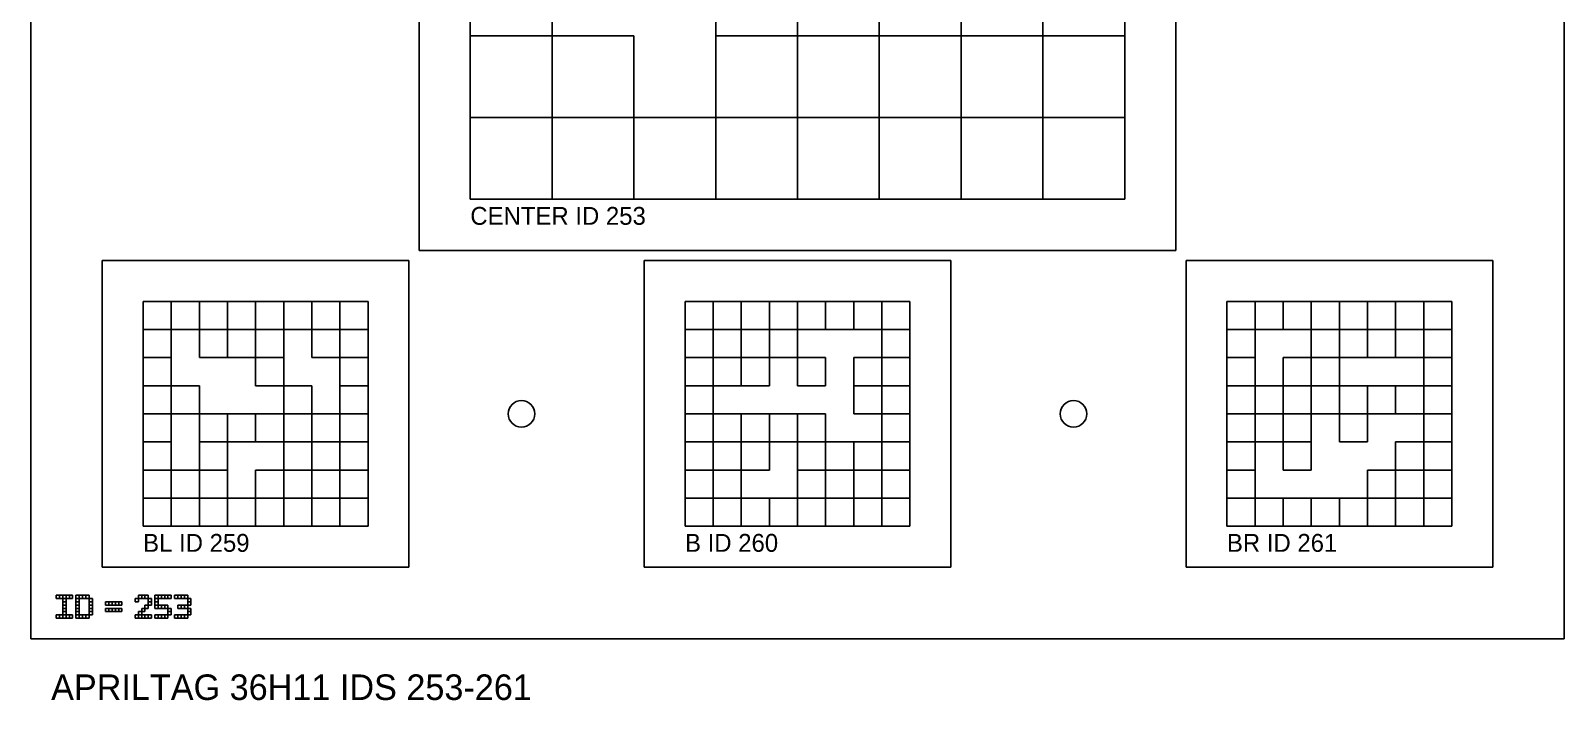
# Model space of a CAD drawing. Extents: x 0 to 1260, y -12 to 1580.
# Drawn here: x 320 to 620, y -12.1 to 119 of the extents above; entities that cross this region are included whole.
import ezdxf

# ---------------------------------------------------------------- set-up
doc = ezdxf.new("R2010")
doc.units = 0
for name, color, linetype in [('BLACK_POCKET', 7, 'CONTINUOUS'), ('BOARD_TEXT', 7, 'CONTINUOUS'), ('CUT', 7, 'CONTINUOUS'), ('LABEL', 3, 'CONTINUOUS'), ('MOUNT_HOLE', 6, 'CONTINUOUS'), ('QUIET_ZONE', 5, 'CONTINUOUS'), ('TAG_BOUNDARY', 8, 'CONTINUOUS')]:
    doc.layers.add(name, color=color, linetype=linetype)

msp = doc.modelspace()

# ---------------------------------------------------------------- linework, layer by layer
at = {"layer": 'BLACK_POCKET'}
for p, q in [((406, 134), (406, 118)), ((422, 118), (422, 134)), ((454, 134), (454, 118)), ((470, 118), (470, 134)), ((470, 134), (470, 118)), ((486, 118), (486, 134)), ((486, 134), (486, 118)), ((502, 118), (502, 134)), ((518, 134), (518, 118)), ((534, 118), (534, 134)), ((406, 118), (422, 118)), ((422, 118), (406, 118)), ((406, 118), (406, 102)), ((422, 102), (422, 118)), ((438, 118), (422, 118)), ((422, 118), (422, 102)), ((438, 102), (438, 118)), ((454, 118), (470, 118)), ((470, 118), (454, 118)), ((454, 118), (454, 102)), ((470, 118), (486, 118)), ((470, 102), (470, 118)), ((486, 118), (470, 118)), ((470, 118), (470, 102)), ((486, 118), (502, 118)), ((486, 102), (486, 118)), ((518, 118), (502, 118)), ((502, 118), (502, 102)), ((518, 118), (534, 118)), ((518, 102), (518, 118)), ((534, 118), (518, 118)), ((518, 118), (518, 102)), ((534, 102), (534, 118)), ((406, 102), (422, 102)), ((422, 102), (406, 102)), ((406, 102), (406, 86)), ((422, 102), (438, 102)), ((422, 86), (422, 102)), ((438, 102), (422, 102)), ((422, 102), (422, 86)), ((438, 86), (438, 102)), ((454, 102), (438, 102)), ((438, 102), (438, 86)), ((454, 102), (470, 102)), ((454, 86), (454, 102)), ((470, 102), (454, 102)), ((454, 102), (454, 86)), ((470, 102), (486, 102)), ((470, 86), (470, 102)), ((486, 102), (470, 102)), ((470, 102), (470, 86)), ((486, 86), (486, 102)), ((502, 102), (486, 102)), ((486, 102), (486, 86)), ((502, 102), (518, 102)), ((502, 86), (502, 102)), ((518, 102), (502, 102)), ((502, 102), (502, 86)), ((518, 102), (534, 102)), ((518, 86), (518, 102)), ((534, 102), (518, 102)), ((518, 102), (518, 86)), ((534, 86), (534, 102)), ((406, 86), (422, 86)), ((422, 86), (438, 86)), ((438, 86), (454, 86)), ((454, 86), (470, 86)), ((470, 86), (486, 86)), ((486, 86), (502, 86)), ((502, 86), (518, 86)), ((518, 86), (534, 86)), ((347.5, 66), (342, 66)), ((342, 66), (342, 60.5)), ((347.5, 60.5), (347.5, 66)), ((353, 66), (347.5, 66)), ((347.5, 66), (347.5, 60.5)), ((353, 60.5), (353, 66)), ((358.5, 66), (353, 66)), ((353, 66), (353, 60.5)), ((358.5, 60.5), (358.5, 66)), ((364, 66), (358.5, 66)), ((358.5, 66), (358.5, 60.5)), ((364, 60.5), (364, 66)), ((369.5, 66), (364, 66)), ((364, 66), (364, 60.5)), ((369.5, 60.5), (369.5, 66)), ((375, 66), (369.5, 66)), ((369.5, 66), (369.5, 60.5)), ((375, 60.5), (375, 66)), ((380.5, 66), (375, 66)), ((375, 66), (375, 60.5)), ((380.5, 60.5), (380.5, 66)), ((386, 66), (380.5, 66)), ((380.5, 66), (380.5, 60.5)), ((386, 60.5), (386, 66)), ((453.5, 66), (448, 66)), ((448, 66), (448, 60.5)), ((453.5, 60.5), (453.5, 66)), ((459, 66), (453.5, 66)), ((453.5, 66), (453.5, 60.5)), ((459, 60.5), (459, 66)), ((464.5, 66), (459, 66)), ((459, 66), (459, 60.5)), ((464.5, 60.5), (464.5, 66)), ((470, 66), (464.5, 66)), ((464.5, 66), (464.5, 60.5)), ((470, 60.5), (470, 66)), ((475.5, 66), (470, 66)), ((470, 66), (470, 60.5)), ((475.5, 60.5), (475.5, 66)), ((481, 66), (475.5, 66)), ((475.5, 66), (475.5, 60.5)), ((481, 60.5), (481, 66)), ((486.5, 66), (481, 66)), ((481, 66), (481, 60.5)), ((486.5, 60.5), (486.5, 66)), ((492, 66), (486.5, 66)), ((486.5, 66), (486.5, 60.5)), ((492, 60.5), (492, 66)), ((559.5, 66), (554, 66)), ((554, 66), (554, 60.5)), ((559.5, 60.5), (559.5, 66)), ((565, 66), (559.5, 66)), ((559.5, 66), (559.5, 60.5)), ((565, 60.5), (565, 66)), ((570.5, 66), (565, 66)), ((565, 66), (565, 60.5)), ((570.5, 60.5), (570.5, 66)), ((576, 66), (570.5, 66)), ((570.5, 66), (570.5, 60.5)), ((576, 60.5), (576, 66)), ((581.5, 66), (576, 66)), ((576, 66), (576, 60.5)), ((581.5, 60.5), (581.5, 66)), ((587, 66), (581.5, 66)), ((581.5, 66), (581.5, 60.5)), ((587, 60.5), (587, 66)), ((592.5, 66), (587, 66)), ((587, 66), (587, 60.5)), ((592.5, 60.5), (592.5, 66)), ((598, 66), (592.5, 66)), ((592.5, 66), (592.5, 60.5)), ((598, 60.5), (598, 66)), ((342, 60.5), (347.5, 60.5)), ((347.5, 60.5), (342, 60.5)), ((342, 60.5), (342, 55)), ((347.5, 60.5), (353, 60.5)), ((347.5, 55), (347.5, 60.5)), ((353, 60.5), (358.5, 60.5)), ((358.5, 60.5), (353, 60.5)), ((353, 60.5), (353, 55)), ((358.5, 60.5), (364, 60.5)), ((358.5, 55), (358.5, 60.5)), ((364, 60.5), (358.5, 60.5)), ((358.5, 60.5), (358.5, 55)), ((364, 60.5), (369.5, 60.5)), ((364, 55), (364, 60.5)), ((369.5, 60.5), (364, 60.5)), ((364, 60.5), (364, 55)), ((369.5, 60.5), (375, 60.5)), ((369.5, 55), (369.5, 60.5)), ((375, 60.5), (380.5, 60.5)), ((380.5, 60.5), (375, 60.5)), ((375, 60.5), (375, 55)), ((380.5, 60.5), (386, 60.5)), ((380.5, 55), (380.5, 60.5)), ((386, 60.5), (380.5, 60.5)), ((380.5, 60.5), (380.5, 55)), ((386, 55), (386, 60.5)), ((448, 60.5), (453.5, 60.5)), ((453.5, 60.5), (448, 60.5)), ((448, 60.5), (448, 55)), ((453.5, 60.5), (459, 60.5)), ((453.5, 55), (453.5, 60.5)), ((459, 60.5), (453.5, 60.5)), ((453.5, 60.5), (453.5, 55)), ((459, 60.5), (464.5, 60.5)), ((459, 55), (459, 60.5)), ((464.5, 60.5), (459, 60.5)), ((459, 60.5), (459, 55)), ((464.5, 60.5), (470, 60.5)), ((464.5, 55), (464.5, 60.5)), ((470, 60.5), (464.5, 60.5)), ((464.5, 60.5), (464.5, 55)), ((470, 60.5), (475.5, 60.5)), ((470, 55), (470, 60.5)), ((475.5, 60.5), (481, 60.5)), ((481, 60.5), (486.5, 60.5)), ((486.5, 60.5), (492, 60.5)), ((492, 60.5), (486.5, 60.5)), ((486.5, 60.5), (486.5, 55)), ((492, 55), (492, 60.5)), ((554, 60.5), (559.5, 60.5)), ((559.5, 60.5), (554, 60.5)), ((554, 60.5), (554, 55)), ((559.5, 60.5), (565, 60.5)), ((559.5, 55), (559.5, 60.5)), ((565, 60.5), (570.5, 60.5)), ((570.5, 60.5), (576, 60.5)), ((576, 60.5), (570.5, 60.5)), ((570.5, 60.5), (570.5, 55)), ((576, 60.5), (581.5, 60.5)), ((576, 55), (576, 60.5)), ((581.5, 60.5), (576, 60.5)), ((576, 60.5), (576, 55)), ((581.5, 60.5), (587, 60.5)), ((581.5, 55), (581.5, 60.5)), ((587, 60.5), (581.5, 60.5)), ((581.5, 60.5), (581.5, 55)), ((587, 60.5), (592.5, 60.5)), ((587, 55), (587, 60.5)), ((592.5, 60.5), (587, 60.5)), ((587, 60.5), (587, 55)), ((592.5, 60.5), (598, 60.5)), ((592.5, 55), (592.5, 60.5)), ((598, 60.5), (592.5, 60.5)), ((592.5, 60.5), (592.5, 55)), ((598, 55), (598, 60.5)), ((342, 55), (347.5, 55)), ((347.5, 55), (342, 55)), ((342, 55), (342, 49.5)), ((347.5, 49.5), (347.5, 55)), ((353, 55), (358.5, 55)), ((358.5, 55), (364, 55)), ((364, 55), (369.5, 55)), ((369.5, 55), (364, 55)), ((364, 55), (364, 49.5)), ((369.5, 49.5), (369.5, 55)), ((375, 55), (380.5, 55)), ((380.5, 55), (386, 55)), ((386, 55), (380.5, 55)), ((380.5, 55), (380.5, 49.5)), ((386, 49.5), (386, 55)), ((448, 55), (453.5, 55)), ((453.5, 55), (448, 55)), ((448, 55), (448, 49.5)), ((453.5, 55), (459, 55)), ((453.5, 49.5), (453.5, 55)), ((459, 55), (453.5, 55)), ((453.5, 55), (453.5, 49.5)), ((459, 55), (464.5, 55)), ((459, 49.5), (459, 55)), ((464.5, 55), (459, 55)), ((459, 55), (459, 49.5)), ((464.5, 55), (470, 55)), ((464.5, 49.5), (464.5, 55)), ((475.5, 55), (470, 55)), ((470, 55), (470, 49.5)), ((475.5, 49.5), (475.5, 55)), ((486.5, 55), (481, 55)), ((481, 55), (481, 49.5)), ((486.5, 55), (492, 55)), ((486.5, 49.5), (486.5, 55)), ((492, 55), (486.5, 55)), ((486.5, 55), (486.5, 49.5)), ((492, 49.5), (492, 55)), ((554, 55), (559.5, 55)), ((559.5, 55), (554, 55)), ((554, 55), (554, 49.5)), ((559.5, 49.5), (559.5, 55)), ((570.5, 55), (565, 55)), ((565, 55), (565, 49.5)), ((570.5, 55), (576, 55)), ((570.5, 49.5), (570.5, 55)), ((576, 55), (570.5, 55)), ((570.5, 55), (570.5, 49.5)), ((576, 55), (581.5, 55)), ((576, 49.5), (576, 55)), ((581.5, 55), (587, 55)), ((587, 55), (592.5, 55)), ((592.5, 55), (598, 55)), ((598, 55), (592.5, 55)), ((592.5, 55), (592.5, 49.5)), ((598, 49.5), (598, 55)), ((342, 49.5), (347.5, 49.5)), ((347.5, 49.5), (342, 49.5)), ((342, 49.5), (342, 44)), ((347.5, 44), (347.5, 49.5)), ((353, 49.5), (347.5, 49.5)), ((347.5, 49.5), (347.5, 44)), ((353, 44), (353, 49.5)), ((364, 49.5), (369.5, 49.5)), ((375, 49.5), (369.5, 49.5)), ((369.5, 49.5), (369.5, 44)), ((375, 44), (375, 49.5)), ((380.5, 49.5), (386, 49.5)), ((386, 49.5), (380.5, 49.5)), ((380.5, 49.5), (380.5, 44)), ((386, 44), (386, 49.5)), ((448, 49.5), (453.5, 49.5)), ((453.5, 49.5), (448, 49.5)), ((448, 49.5), (448, 44)), ((453.5, 49.5), (459, 49.5)), ((453.5, 44), (453.5, 49.5)), ((459, 49.5), (464.5, 49.5)), ((470, 49.5), (475.5, 49.5)), ((481, 49.5), (486.5, 49.5)), ((486.5, 49.5), (481, 49.5)), ((481, 49.5), (481, 44)), ((486.5, 49.5), (492, 49.5)), ((486.5, 44), (486.5, 49.5)), ((492, 49.5), (486.5, 49.5)), ((486.5, 49.5), (486.5, 44)), ((492, 44), (492, 49.5)), ((554, 49.5), (559.5, 49.5)), ((559.5, 49.5), (554, 49.5)), ((554, 49.5), (554, 44)), ((559.5, 44), (559.5, 49.5)), ((565, 49.5), (559.5, 49.5)), ((559.5, 49.5), (559.5, 44)), ((565, 49.5), (570.5, 49.5)), ((565, 44), (565, 49.5)), ((570.5, 49.5), (565, 49.5)), ((565, 49.5), (565, 44)), ((570.5, 49.5), (576, 49.5)), ((570.5, 44), (570.5, 49.5)), ((576, 49.5), (570.5, 49.5)), ((570.5, 49.5), (570.5, 44)), ((576, 44), (576, 49.5)), ((581.5, 49.5), (576, 49.5)), ((576, 49.5), (576, 44)), ((581.5, 44), (581.5, 49.5)), ((587, 49.5), (581.5, 49.5)), ((581.5, 49.5), (581.5, 44)), ((587, 44), (587, 49.5)), ((592.5, 49.5), (587, 49.5)), ((587, 49.5), (587, 44)), ((592.5, 49.5), (598, 49.5)), ((592.5, 44), (592.5, 49.5)), ((598, 49.5), (592.5, 49.5)), ((592.5, 49.5), (592.5, 44)), ((598, 44), (598, 49.5)), ((342, 44), (347.5, 44)), ((347.5, 44), (342, 44)), ((342, 44), (342, 38.5)), ((347.5, 44), (353, 44)), ((347.5, 38.5), (347.5, 44)), ((358.5, 44), (353, 44)), ((353, 44), (353, 38.5)), ((358.5, 38.5), (358.5, 44)), ((364, 44), (358.5, 44)), ((358.5, 44), (358.5, 38.5)), ((364, 38.5), (364, 44)), ((369.5, 44), (364, 44)), ((364, 44), (364, 38.5)), ((369.5, 44), (375, 44)), ((369.5, 38.5), (369.5, 44)), ((380.5, 44), (375, 44)), ((375, 44), (375, 38.5)), ((380.5, 44), (386, 44)), ((380.5, 38.5), (380.5, 44)), ((386, 44), (380.5, 44)), ((380.5, 44), (380.5, 38.5)), ((386, 38.5), (386, 44)), ((448, 44), (453.5, 44)), ((453.5, 44), (448, 44)), ((448, 44), (448, 38.5)), ((453.5, 38.5), (453.5, 44)), ((459, 44), (453.5, 44)), ((453.5, 44), (453.5, 38.5)), ((459, 38.5), (459, 44)), ((464.5, 44), (459, 44)), ((459, 44), (459, 38.5)), ((464.5, 38.5), (464.5, 44)), ((470, 44), (464.5, 44)), ((464.5, 44), (464.5, 38.5)), ((470, 38.5), (470, 44)), ((475.5, 44), (470, 44)), ((470, 44), (470, 38.5)), ((475.5, 38.5), (475.5, 44)), ((481, 44), (486.5, 44)), ((486.5, 44), (492, 44)), ((492, 44), (486.5, 44)), ((486.5, 44), (486.5, 38.5)), ((492, 38.5), (492, 44)), ((554, 44), (559.5, 44)), ((559.5, 44), (554, 44)), ((554, 44), (554, 38.5)), ((559.5, 44), (565, 44)), ((559.5, 38.5), (559.5, 44)), ((565, 44), (559.5, 44)), ((559.5, 44), (559.5, 38.5)), ((565, 44), (570.5, 44)), ((565, 38.5), (565, 44)), ((570.5, 44), (565, 44)), ((565, 44), (565, 38.5)), ((570.5, 44), (576, 44)), ((570.5, 38.5), (570.5, 44)), ((576, 44), (581.5, 44)), ((581.5, 44), (576, 44)), ((576, 44), (576, 38.5)), ((581.5, 44), (587, 44)), ((581.5, 38.5), (581.5, 44)), ((587, 44), (592.5, 44)), ((592.5, 44), (598, 44)), ((598, 44), (592.5, 44)), ((592.5, 44), (592.5, 38.5)), ((598, 38.5), (598, 44)), ((342, 38.5), (347.5, 38.5)), ((347.5, 38.5), (342, 38.5)), ((342, 38.5), (342, 33)), ((347.5, 33), (347.5, 38.5)), ((353, 38.5), (358.5, 38.5)), ((358.5, 38.5), (353, 38.5)), ((353, 38.5), (353, 33)), ((358.5, 38.5), (364, 38.5)), ((358.5, 33), (358.5, 38.5)), ((364, 38.5), (369.5, 38.5)), ((375, 38.5), (369.5, 38.5)), ((369.5, 38.5), (369.5, 33)), ((375, 38.5), (380.5, 38.5)), ((375, 33), (375, 38.5)), ((380.5, 38.5), (386, 38.5)), ((386, 38.5), (380.5, 38.5)), ((380.5, 38.5), (380.5, 33)), ((386, 33), (386, 38.5)), ((448, 38.5), (453.5, 38.5)), ((453.5, 38.5), (448, 38.5)), ((448, 38.5), (448, 33)), ((453.5, 38.5), (459, 38.5)), ((453.5, 33), (453.5, 38.5)), ((459, 38.5), (464.5, 38.5)), ((464.5, 38.5), (459, 38.5)), ((459, 38.5), (459, 33)), ((464.5, 38.5), (470, 38.5)), ((464.5, 33), (464.5, 38.5)), ((470, 38.5), (475.5, 38.5)), ((475.5, 38.5), (470, 38.5)), ((470, 38.5), (470, 33)), ((475.5, 33), (475.5, 38.5)), ((481, 38.5), (475.5, 38.5)), ((475.5, 38.5), (475.5, 33)), ((481, 33), (481, 38.5)), ((486.5, 38.5), (481, 38.5)), ((481, 38.5), (481, 33)), ((486.5, 38.5), (492, 38.5)), ((486.5, 33), (486.5, 38.5)), ((492, 38.5), (486.5, 38.5)), ((486.5, 38.5), (486.5, 33)), ((492, 33), (492, 38.5)), ((554, 38.5), (559.5, 38.5)), ((559.5, 38.5), (554, 38.5)), ((554, 38.5), (554, 33)), ((559.5, 38.5), (565, 38.5)), ((559.5, 33), (559.5, 38.5)), ((565, 38.5), (570.5, 38.5)), ((570.5, 38.5), (565, 38.5)), ((565, 38.5), (565, 33)), ((570.5, 33), (570.5, 38.5)), ((576, 38.5), (581.5, 38.5)), ((592.5, 38.5), (587, 38.5)), ((587, 38.5), (587, 33)), ((592.5, 38.5), (598, 38.5)), ((592.5, 33), (592.5, 38.5)), ((598, 38.5), (592.5, 38.5)), ((592.5, 38.5), (592.5, 33)), ((598, 33), (598, 38.5)), ((342, 33), (347.5, 33)), ((347.5, 33), (342, 33)), ((342, 33), (342, 27.5)), ((347.5, 27.5), (347.5, 33)), ((353, 33), (347.5, 33)), ((347.5, 33), (347.5, 27.5)), ((353, 33), (358.5, 33)), ((353, 27.5), (353, 33)), ((358.5, 33), (353, 33)), ((353, 33), (353, 27.5)), ((358.5, 27.5), (358.5, 33)), ((369.5, 33), (364, 33)), ((364, 33), (364, 27.5)), ((369.5, 33), (375, 33)), ((369.5, 27.5), (369.5, 33)), ((380.5, 33), (375, 33)), ((375, 33), (375, 27.5)), ((380.5, 33), (386, 33)), ((380.5, 27.5), (380.5, 33)), ((386, 33), (380.5, 33)), ((380.5, 33), (380.5, 27.5)), ((386, 27.5), (386, 33)), ((448, 33), (453.5, 33)), ((453.5, 33), (448, 33)), ((448, 33), (448, 27.5)), ((453.5, 27.5), (453.5, 33)), ((459, 33), (453.5, 33)), ((453.5, 33), (453.5, 27.5)), ((459, 33), (464.5, 33)), ((459, 27.5), (459, 33)), ((470, 33), (475.5, 33)), ((475.5, 33), (470, 33)), ((470, 33), (470, 27.5)), ((475.5, 33), (481, 33)), ((475.5, 27.5), (475.5, 33)), ((481, 33), (486.5, 33)), ((486.5, 33), (481, 33)), ((481, 33), (481, 27.5)), ((486.5, 33), (492, 33)), ((486.5, 27.5), (486.5, 33)), ((492, 33), (486.5, 33)), ((486.5, 33), (486.5, 27.5)), ((492, 27.5), (492, 33)), ((554, 33), (559.5, 33)), ((559.5, 33), (554, 33)), ((554, 33), (554, 27.5)), ((559.5, 27.5), (559.5, 33)), ((565, 33), (570.5, 33)), ((587, 33), (581.5, 33)), ((581.5, 33), (581.5, 27.5)), ((587, 33), (592.5, 33)), ((587, 27.5), (587, 33)), ((592.5, 33), (598, 33)), ((598, 33), (592.5, 33)), ((592.5, 33), (592.5, 27.5)), ((598, 27.5), (598, 33)), ((342, 27.5), (347.5, 27.5)), ((347.5, 27.5), (342, 27.5)), ((342, 27.5), (342, 22)), ((347.5, 27.5), (353, 27.5)), ((347.5, 22), (347.5, 27.5)), ((353, 27.5), (347.5, 27.5)), ((347.5, 27.5), (347.5, 22)), ((353, 27.5), (358.5, 27.5)), ((353, 22), (353, 27.5)), ((358.5, 27.5), (353, 27.5)), ((353, 27.5), (353, 22)), ((358.5, 22), (358.5, 27.5)), ((364, 27.5), (358.5, 27.5)), ((358.5, 27.5), (358.5, 22)), ((364, 27.5), (369.5, 27.5)), ((364, 22), (364, 27.5)), ((369.5, 27.5), (364, 27.5)), ((364, 27.5), (364, 22)), ((369.5, 22), (369.5, 27.5)), ((375, 27.5), (369.5, 27.5)), ((369.5, 27.5), (369.5, 22)), ((375, 27.5), (380.5, 27.5)), ((375, 22), (375, 27.5)), ((380.5, 27.5), (375, 27.5)), ((375, 27.5), (375, 22)), ((380.5, 27.5), (386, 27.5)), ((380.5, 22), (380.5, 27.5)), ((386, 27.5), (380.5, 27.5)), ((380.5, 27.5), (380.5, 22)), ((386, 22), (386, 27.5)), ((448, 27.5), (453.5, 27.5)), ((453.5, 27.5), (448, 27.5)), ((448, 27.5), (448, 22)), ((453.5, 27.5), (459, 27.5)), ((453.5, 22), (453.5, 27.5)), ((459, 27.5), (453.5, 27.5)), ((453.5, 27.5), (453.5, 22)), ((459, 22), (459, 27.5)), ((464.5, 27.5), (459, 27.5)), ((459, 27.5), (459, 22)), ((464.5, 22), (464.5, 27.5)), ((470, 27.5), (464.5, 27.5)), ((464.5, 27.5), (464.5, 22)), ((470, 27.5), (475.5, 27.5)), ((470, 22), (470, 27.5)), ((475.5, 27.5), (470, 27.5)), ((470, 27.5), (470, 22)), ((475.5, 22), (475.5, 27.5)), ((481, 27.5), (475.5, 27.5)), ((475.5, 27.5), (475.5, 22)), ((481, 27.5), (486.5, 27.5)), ((481, 22), (481, 27.5)), ((486.5, 27.5), (481, 27.5)), ((481, 27.5), (481, 22)), ((486.5, 27.5), (492, 27.5)), ((486.5, 22), (486.5, 27.5)), ((492, 27.5), (486.5, 27.5)), ((486.5, 27.5), (486.5, 22)), ((492, 22), (492, 27.5)), ((554, 27.5), (559.5, 27.5)), ((559.5, 27.5), (554, 27.5)), ((554, 27.5), (554, 22)), ((559.5, 22), (559.5, 27.5)), ((565, 27.5), (559.5, 27.5)), ((559.5, 27.5), (559.5, 22)), ((565, 22), (565, 27.5)), ((570.5, 27.5), (565, 27.5)), ((565, 27.5), (565, 22)), ((570.5, 22), (570.5, 27.5)), ((576, 27.5), (570.5, 27.5)), ((570.5, 27.5), (570.5, 22)), ((576, 22), (576, 27.5)), ((581.5, 27.5), (576, 27.5)), ((576, 27.5), (576, 22)), ((581.5, 27.5), (587, 27.5)), ((581.5, 22), (581.5, 27.5)), ((587, 27.5), (581.5, 27.5)), ((581.5, 27.5), (581.5, 22)), ((587, 22), (587, 27.5)), ((592.5, 27.5), (587, 27.5)), ((587, 27.5), (587, 22)), ((592.5, 27.5), (598, 27.5)), ((592.5, 22), (592.5, 27.5)), ((598, 27.5), (592.5, 27.5)), ((592.5, 27.5), (592.5, 22)), ((598, 22), (598, 27.5)), ((342, 22), (347.5, 22)), ((347.5, 22), (353, 22)), ((353, 22), (358.5, 22)), ((358.5, 22), (364, 22)), ((364, 22), (369.5, 22)), ((369.5, 22), (375, 22)), ((375, 22), (380.5, 22)), ((380.5, 22), (386, 22)), ((448, 22), (453.5, 22)), ((453.5, 22), (459, 22)), ((459, 22), (464.5, 22)), ((464.5, 22), (470, 22)), ((470, 22), (475.5, 22)), ((475.5, 22), (481, 22)), ((481, 22), (486.5, 22)), ((486.5, 22), (492, 22)), ((554, 22), (559.5, 22)), ((559.5, 22), (565, 22)), ((565, 22), (570.5, 22)), ((570.5, 22), (576, 22)), ((576, 22), (581.5, 22)), ((581.5, 22), (587, 22)), ((587, 22), (592.5, 22)), ((592.5, 22), (598, 22))]:
    msp.add_line(p, q, dxfattribs=at)
at = {"layer": 'BOARD_TEXT'}
for p, q in [((325.642857, 8.5), (325, 8.5)), ((325, 8.5), (325, 7.857143)), ((325, 7.857143), (325.642857, 7.857143)), ((325.642857, 7.857143), (325.642857, 8.5)), ((326.285714, 8.5), (325.642857, 8.5)), ((325.642857, 8.5), (325.642857, 7.857143)), ((325.642857, 7.857143), (326.285714, 7.857143)), ((326.285714, 7.857143), (326.285714, 8.5)), ((326.928571, 8.5), (326.285714, 8.5)), ((326.285714, 8.5), (326.285714, 7.857143)), ((326.285714, 7.857143), (326.928571, 7.857143)), ((326.928571, 7.857143), (326.285714, 7.857143)), ((326.285714, 7.857143), (326.285714, 7.214286)), ((326.285714, 7.214286), (326.928571, 7.214286)), ((326.928571, 7.214286), (326.285714, 7.214286)), ((326.285714, 7.214286), (326.285714, 6.571429)), ((326.285714, 6.571429), (326.928571, 6.571429)), ((326.928571, 6.571429), (326.285714, 6.571429)), ((326.285714, 6.571429), (326.285714, 5.928571)), ((326.928571, 7.857143), (326.928571, 8.5)), ((327.571429, 8.5), (326.928571, 8.5)), ((326.928571, 8.5), (326.928571, 7.857143)), ((326.928571, 7.857143), (327.571429, 7.857143)), ((326.928571, 7.214286), (326.928571, 7.857143)), ((326.928571, 6.571429), (326.928571, 7.214286)), ((326.928571, 5.928571), (326.928571, 6.571429)), ((327.571429, 7.857143), (327.571429, 8.5)), ((328.214286, 8.5), (327.571429, 8.5)), ((327.571429, 8.5), (327.571429, 7.857143)), ((327.571429, 7.857143), (328.214286, 7.857143)), ((328.214286, 7.857143), (328.214286, 8.5)), ((329.5, 8.5), (328.857143, 8.5)), ((328.857143, 8.5), (328.857143, 7.857143)), ((328.857143, 7.857143), (329.5, 7.857143)), ((329.5, 7.857143), (328.857143, 7.857143)), ((328.857143, 7.857143), (328.857143, 7.214286)), ((328.857143, 7.214286), (329.5, 7.214286)), ((329.5, 7.214286), (328.857143, 7.214286)), ((328.857143, 7.214286), (328.857143, 6.571429)), ((328.857143, 6.571429), (329.5, 6.571429)), ((329.5, 6.571429), (328.857143, 6.571429)), ((328.857143, 6.571429), (328.857143, 5.928571)), ((329.5, 7.857143), (329.5, 8.5)), ((330.142857, 8.5), (329.5, 8.5)), ((329.5, 8.5), (329.5, 7.857143)), ((329.5, 7.857143), (330.142857, 7.857143)), ((329.5, 7.214286), (329.5, 7.857143)), ((329.5, 6.571429), (329.5, 7.214286)), ((329.5, 5.928571), (329.5, 6.571429)), ((330.142857, 7.857143), (330.142857, 8.5)), ((330.785714, 8.5), (330.142857, 8.5)), ((330.142857, 8.5), (330.142857, 7.857143)), ((330.142857, 7.857143), (330.785714, 7.857143)), ((330.785714, 7.857143), (330.785714, 8.5)), ((331.428571, 8.5), (330.785714, 8.5)), ((330.785714, 8.5), (330.785714, 7.857143)), ((330.785714, 7.857143), (331.428571, 7.857143)), ((331.428571, 7.857143), (331.428571, 8.5)), ((332.071429, 7.857143), (331.428571, 7.857143)), ((331.428571, 7.857143), (331.428571, 7.214286)), ((331.428571, 7.214286), (332.071429, 7.214286)), ((332.071429, 7.214286), (331.428571, 7.214286)), ((331.428571, 7.214286), (331.428571, 6.571429)), ((331.428571, 6.571429), (332.071429, 6.571429)), ((332.071429, 6.571429), (331.428571, 6.571429)), ((331.428571, 6.571429), (331.428571, 5.928571)), ((332.071429, 7.214286), (332.071429, 7.857143)), ((332.071429, 6.571429), (332.071429, 7.214286)), ((332.071429, 5.928571), (332.071429, 6.571429)), ((335.285714, 7.214286), (334.642857, 7.214286)), ((334.642857, 7.214286), (334.642857, 6.571429)), ((334.642857, 6.571429), (335.285714, 6.571429)), ((335.285714, 6.571429), (335.285714, 7.214286)), ((335.928571, 7.214286), (335.285714, 7.214286)), ((335.285714, 7.214286), (335.285714, 6.571429)), ((335.285714, 6.571429), (335.928571, 6.571429)), ((335.928571, 6.571429), (335.928571, 7.214286)), ((336.571429, 7.214286), (335.928571, 7.214286)), ((335.928571, 7.214286), (335.928571, 6.571429)), ((335.928571, 6.571429), (336.571429, 6.571429)), ((336.571429, 6.571429), (336.571429, 7.214286)), ((337.214286, 7.214286), (336.571429, 7.214286)), ((336.571429, 7.214286), (336.571429, 6.571429)), ((336.571429, 6.571429), (337.214286, 6.571429)), ((337.214286, 6.571429), (337.214286, 7.214286)), ((337.857143, 7.214286), (337.214286, 7.214286)), ((337.214286, 7.214286), (337.214286, 6.571429)), ((337.214286, 6.571429), (337.857143, 6.571429)), ((337.857143, 6.571429), (337.857143, 7.214286)), ((341.071429, 7.857143), (340.428571, 7.857143)), ((340.428571, 7.857143), (340.428571, 7.214286)), ((340.428571, 7.214286), (341.071429, 7.214286)), ((341.714286, 8.5), (341.071429, 8.5)), ((341.071429, 8.5), (341.071429, 7.857143)), ((341.071429, 7.857143), (341.714286, 7.857143)), ((341.071429, 7.214286), (341.071429, 7.857143)), ((341.714286, 7.857143), (341.714286, 8.5)), ((342.357143, 8.5), (341.714286, 8.5)), ((341.714286, 8.5), (341.714286, 7.857143)), ((341.714286, 7.857143), (342.357143, 7.857143)), ((342.357143, 7.857143), (342.357143, 8.5)), ((343, 8.5), (342.357143, 8.5)), ((342.357143, 8.5), (342.357143, 7.857143)), ((342.357143, 7.857143), (343, 7.857143)), ((343, 6.571429), (342.357143, 6.571429)), ((342.357143, 6.571429), (342.357143, 5.928571)), ((343, 7.857143), (343, 8.5)), ((343.642857, 7.857143), (343, 7.857143)), ((343, 7.857143), (343, 7.214286)), ((343, 7.214286), (343.642857, 7.214286)), ((343.642857, 7.214286), (343, 7.214286)), ((343, 7.214286), (343, 6.571429)), ((343, 6.571429), (343.642857, 6.571429)), ((343, 5.928571), (343, 6.571429)), ((343.642857, 7.214286), (343.642857, 7.857143)), ((343.642857, 6.571429), (343.642857, 7.214286)), ((344.928571, 8.5), (344.285714, 8.5)), ((344.285714, 8.5), (344.285714, 7.857143)), ((344.285714, 7.857143), (344.928571, 7.857143)), ((344.928571, 7.857143), (344.285714, 7.857143)), ((344.285714, 7.857143), (344.285714, 7.214286)), ((344.285714, 7.214286), (344.928571, 7.214286)), ((344.928571, 7.214286), (344.285714, 7.214286)), ((344.285714, 7.214286), (344.285714, 6.571429)), ((344.285714, 6.571429), (344.928571, 6.571429)), ((344.928571, 6.571429), (344.285714, 6.571429)), ((344.285714, 6.571429), (344.285714, 5.928571)), ((344.928571, 7.857143), (344.928571, 8.5)), ((345.571429, 8.5), (344.928571, 8.5)), ((344.928571, 8.5), (344.928571, 7.857143)), ((344.928571, 7.857143), (345.571429, 7.857143)), ((344.928571, 7.214286), (344.928571, 7.857143)), ((344.928571, 6.571429), (344.928571, 7.214286)), ((344.928571, 5.928571), (344.928571, 6.571429)), ((345.571429, 6.571429), (344.928571, 6.571429)), ((344.928571, 6.571429), (344.928571, 5.928571)), ((345.571429, 7.857143), (345.571429, 8.5)), ((346.214286, 8.5), (345.571429, 8.5)), ((345.571429, 8.5), (345.571429, 7.857143)), ((345.571429, 7.857143), (346.214286, 7.857143)), ((345.571429, 5.928571), (345.571429, 6.571429)), ((346.214286, 6.571429), (345.571429, 6.571429)), ((345.571429, 6.571429), (345.571429, 5.928571)), ((346.214286, 7.857143), (346.214286, 8.5)), ((346.857143, 8.5), (346.214286, 8.5)), ((346.214286, 8.5), (346.214286, 7.857143)), ((346.214286, 7.857143), (346.857143, 7.857143)), ((346.214286, 5.928571), (346.214286, 6.571429)), ((346.857143, 6.571429), (346.214286, 6.571429)), ((346.214286, 6.571429), (346.214286, 5.928571)), ((346.857143, 7.857143), (346.857143, 8.5)), ((347.5, 8.5), (346.857143, 8.5)), ((346.857143, 8.5), (346.857143, 7.857143)), ((346.857143, 7.857143), (347.5, 7.857143)), ((346.857143, 5.928571), (346.857143, 6.571429)), ((347.5, 7.857143), (347.5, 8.5)), ((348.785714, 8.5), (348.142857, 8.5)), ((348.142857, 8.5), (348.142857, 7.857143)), ((348.142857, 7.857143), (348.785714, 7.857143)), ((348.785714, 7.857143), (348.785714, 8.5)), ((349.428571, 8.5), (348.785714, 8.5)), ((348.785714, 8.5), (348.785714, 7.857143)), ((348.785714, 7.857143), (349.428571, 7.857143)), ((349.428571, 6.571429), (348.785714, 6.571429)), ((348.785714, 6.571429), (348.785714, 5.928571)), ((349.428571, 7.857143), (349.428571, 8.5)), ((350.071429, 8.5), (349.428571, 8.5)), ((349.428571, 8.5), (349.428571, 7.857143)), ((349.428571, 7.857143), (350.071429, 7.857143)), ((349.428571, 5.928571), (349.428571, 6.571429)), ((350.071429, 6.571429), (349.428571, 6.571429)), ((349.428571, 6.571429), (349.428571, 5.928571)), ((350.071429, 7.857143), (350.071429, 8.5)), ((350.714286, 8.5), (350.071429, 8.5)), ((350.071429, 8.5), (350.071429, 7.857143)), ((350.071429, 7.857143), (350.714286, 7.857143)), ((350.071429, 5.928571), (350.071429, 6.571429)), ((350.714286, 6.571429), (350.071429, 6.571429)), ((350.071429, 6.571429), (350.071429, 5.928571)), ((350.714286, 7.857143), (350.714286, 8.5)), ((351.357143, 7.857143), (350.714286, 7.857143)), ((350.714286, 7.857143), (350.714286, 7.214286)), ((350.714286, 7.214286), (351.357143, 7.214286)), ((351.357143, 7.214286), (350.714286, 7.214286)), ((350.714286, 7.214286), (350.714286, 6.571429)), ((350.714286, 6.571429), (351.357143, 6.571429)), ((350.714286, 5.928571), (350.714286, 6.571429)), ((351.357143, 7.214286), (351.357143, 7.857143)), ((351.357143, 6.571429), (351.357143, 7.214286)), ((325.642857, 4.642857), (325, 4.642857)), ((325, 4.642857), (325, 4)), ((325, 4), (325.642857, 4)), ((325.642857, 4), (325.642857, 4.642857)), ((326.285714, 4.642857), (325.642857, 4.642857)), ((325.642857, 4.642857), (325.642857, 4)), ((325.642857, 4), (326.285714, 4)), ((326.285714, 5.928571), (326.928571, 5.928571)), ((326.928571, 5.928571), (326.285714, 5.928571)), ((326.285714, 5.928571), (326.285714, 5.285714)), ((326.285714, 5.285714), (326.928571, 5.285714)), ((326.928571, 5.285714), (326.285714, 5.285714)), ((326.285714, 5.285714), (326.285714, 4.642857)), ((326.285714, 4.642857), (326.928571, 4.642857)), ((326.285714, 4), (326.285714, 4.642857)), ((326.928571, 4.642857), (326.285714, 4.642857)), ((326.285714, 4.642857), (326.285714, 4)), ((326.285714, 4), (326.928571, 4)), ((326.928571, 5.285714), (326.928571, 5.928571)), ((326.928571, 4.642857), (326.928571, 5.285714)), ((326.928571, 4), (326.928571, 4.642857)), ((327.571429, 4.642857), (326.928571, 4.642857)), ((326.928571, 4.642857), (326.928571, 4)), ((326.928571, 4), (327.571429, 4)), ((327.571429, 4), (327.571429, 4.642857)), ((328.214286, 4.642857), (327.571429, 4.642857)), ((327.571429, 4.642857), (327.571429, 4)), ((327.571429, 4), (328.214286, 4)), ((328.214286, 4), (328.214286, 4.642857)), ((328.857143, 5.928571), (329.5, 5.928571)), ((329.5, 5.928571), (328.857143, 5.928571)), ((328.857143, 5.928571), (328.857143, 5.285714)), ((328.857143, 5.285714), (329.5, 5.285714)), ((329.5, 5.285714), (328.857143, 5.285714)), ((328.857143, 5.285714), (328.857143, 4.642857)), ((328.857143, 4.642857), (329.5, 4.642857)), ((329.5, 4.642857), (328.857143, 4.642857)), ((328.857143, 4.642857), (328.857143, 4)), ((328.857143, 4), (329.5, 4)), ((329.5, 5.285714), (329.5, 5.928571)), ((329.5, 4.642857), (329.5, 5.285714)), ((329.5, 4), (329.5, 4.642857)), ((330.142857, 4.642857), (329.5, 4.642857)), ((329.5, 4.642857), (329.5, 4)), ((329.5, 4), (330.142857, 4)), ((330.142857, 4), (330.142857, 4.642857)), ((330.785714, 4.642857), (330.142857, 4.642857)), ((330.142857, 4.642857), (330.142857, 4)), ((330.142857, 4), (330.785714, 4)), ((330.785714, 4), (330.785714, 4.642857)), ((331.428571, 4.642857), (330.785714, 4.642857)), ((330.785714, 4.642857), (330.785714, 4)), ((330.785714, 4), (331.428571, 4)), ((331.428571, 5.928571), (332.071429, 5.928571)), ((332.071429, 5.928571), (331.428571, 5.928571)), ((331.428571, 5.928571), (331.428571, 5.285714)), ((331.428571, 5.285714), (332.071429, 5.285714)), ((332.071429, 5.285714), (331.428571, 5.285714)), ((331.428571, 5.285714), (331.428571, 4.642857)), ((331.428571, 4.642857), (332.071429, 4.642857)), ((331.428571, 4), (331.428571, 4.642857)), ((332.071429, 5.285714), (332.071429, 5.928571)), ((332.071429, 4.642857), (332.071429, 5.285714)), ((335.285714, 5.928571), (334.642857, 5.928571)), ((334.642857, 5.928571), (334.642857, 5.285714)), ((334.642857, 5.285714), (335.285714, 5.285714)), ((335.285714, 5.285714), (335.285714, 5.928571)), ((335.928571, 5.928571), (335.285714, 5.928571)), ((335.285714, 5.928571), (335.285714, 5.285714)), ((335.285714, 5.285714), (335.928571, 5.285714)), ((335.928571, 5.285714), (335.928571, 5.928571)), ((336.571429, 5.928571), (335.928571, 5.928571)), ((335.928571, 5.928571), (335.928571, 5.285714)), ((335.928571, 5.285714), (336.571429, 5.285714)), ((336.571429, 5.285714), (336.571429, 5.928571)), ((337.214286, 5.928571), (336.571429, 5.928571)), ((336.571429, 5.928571), (336.571429, 5.285714)), ((336.571429, 5.285714), (337.214286, 5.285714)), ((337.214286, 5.285714), (337.214286, 5.928571)), ((337.857143, 5.928571), (337.214286, 5.928571)), ((337.214286, 5.928571), (337.214286, 5.285714)), ((337.214286, 5.285714), (337.857143, 5.285714)), ((337.857143, 5.285714), (337.857143, 5.928571)), ((341.071429, 4.642857), (340.428571, 4.642857)), ((340.428571, 4.642857), (340.428571, 4)), ((340.428571, 4), (341.071429, 4)), ((341.714286, 5.285714), (341.071429, 5.285714)), ((341.071429, 5.285714), (341.071429, 4.642857)), ((341.071429, 4.642857), (341.714286, 4.642857)), ((341.071429, 4), (341.071429, 4.642857)), ((341.714286, 4.642857), (341.071429, 4.642857)), ((341.071429, 4.642857), (341.071429, 4)), ((341.071429, 4), (341.714286, 4)), ((342.357143, 5.928571), (341.714286, 5.928571)), ((341.714286, 5.928571), (341.714286, 5.285714)), ((341.714286, 5.285714), (342.357143, 5.285714)), ((341.714286, 4.642857), (341.714286, 5.285714)), ((341.714286, 4), (341.714286, 4.642857)), ((342.357143, 4.642857), (341.714286, 4.642857)), ((341.714286, 4.642857), (341.714286, 4)), ((341.714286, 4), (342.357143, 4)), ((342.357143, 5.928571), (343, 5.928571)), ((342.357143, 5.285714), (342.357143, 5.928571)), ((342.357143, 4), (342.357143, 4.642857)), ((343, 4.642857), (342.357143, 4.642857)), ((342.357143, 4.642857), (342.357143, 4)), ((342.357143, 4), (343, 4)), ((343, 4), (343, 4.642857)), ((343.642857, 4.642857), (343, 4.642857)), ((343, 4.642857), (343, 4)), ((343, 4), (343.642857, 4)), ((343.642857, 4), (343.642857, 4.642857)), ((344.285714, 5.928571), (344.928571, 5.928571)), ((344.928571, 4.642857), (344.285714, 4.642857)), ((344.285714, 4.642857), (344.285714, 4)), ((344.285714, 4), (344.928571, 4)), ((344.928571, 5.928571), (345.571429, 5.928571)), ((344.928571, 4), (344.928571, 4.642857)), ((345.571429, 4.642857), (344.928571, 4.642857)), ((344.928571, 4.642857), (344.928571, 4)), ((344.928571, 4), (345.571429, 4)), ((345.571429, 5.928571), (346.214286, 5.928571)), ((345.571429, 4), (345.571429, 4.642857)), ((346.214286, 4.642857), (345.571429, 4.642857)), ((345.571429, 4.642857), (345.571429, 4)), ((345.571429, 4), (346.214286, 4)), ((346.214286, 5.928571), (346.857143, 5.928571)), ((346.214286, 4), (346.214286, 4.642857)), ((346.857143, 4.642857), (346.214286, 4.642857)), ((346.214286, 4.642857), (346.214286, 4)), ((346.214286, 4), (346.857143, 4)), ((347.5, 5.928571), (346.857143, 5.928571)), ((346.857143, 5.928571), (346.857143, 5.285714)), ((346.857143, 5.285714), (347.5, 5.285714)), ((347.5, 5.285714), (346.857143, 5.285714)), ((346.857143, 5.285714), (346.857143, 4.642857)), ((346.857143, 4.642857), (347.5, 4.642857)), ((346.857143, 4), (346.857143, 4.642857)), ((347.5, 5.285714), (347.5, 5.928571)), ((347.5, 4.642857), (347.5, 5.285714)), ((348.785714, 4.642857), (348.142857, 4.642857)), ((348.142857, 4.642857), (348.142857, 4)), ((348.142857, 4), (348.785714, 4)), ((348.785714, 5.928571), (349.428571, 5.928571)), ((348.785714, 4), (348.785714, 4.642857)), ((349.428571, 4.642857), (348.785714, 4.642857)), ((348.785714, 4.642857), (348.785714, 4)), ((348.785714, 4), (349.428571, 4)), ((349.428571, 5.928571), (350.071429, 5.928571)), ((349.428571, 4), (349.428571, 4.642857)), ((350.071429, 4.642857), (349.428571, 4.642857)), ((349.428571, 4.642857), (349.428571, 4)), ((349.428571, 4), (350.071429, 4)), ((350.071429, 5.928571), (350.714286, 5.928571)), ((350.071429, 4), (350.071429, 4.642857)), ((350.714286, 4.642857), (350.071429, 4.642857)), ((350.071429, 4.642857), (350.071429, 4)), ((350.071429, 4), (350.714286, 4)), ((351.357143, 5.928571), (350.714286, 5.928571)), ((350.714286, 5.928571), (350.714286, 5.285714)), ((350.714286, 5.285714), (351.357143, 5.285714)), ((351.357143, 5.285714), (350.714286, 5.285714)), ((350.714286, 5.285714), (350.714286, 4.642857)), ((350.714286, 4.642857), (351.357143, 4.642857)), ((350.714286, 4), (350.714286, 4.642857)), ((351.357143, 5.285714), (351.357143, 5.928571)), ((351.357143, 4.642857), (351.357143, 5.285714))]:
    msp.add_line(p, q, dxfattribs=at)
at = {"layer": 'CUT'}
for p, q in [((320, 300), (320, 0)), ((620, 0), (620, 300)), ((320, 0), (620, 0))]:
    msp.add_line(p, q, dxfattribs=at)
at = {"layer": 'MOUNT_HOLE'}
for centre in [(416, 44), (524, 44)]:
    msp.add_circle(centre, 2.6, dxfattribs=at)
at = {"layer": 'QUIET_ZONE'}
for p, q in [((396, 224), (396, 76)), ((544, 76), (544, 224)), ((396, 76), (544, 76)), ((394, 74), (334, 74)), ((334, 74), (334, 14)), ((394, 14), (394, 74)), ((500, 74), (440, 74)), ((440, 74), (440, 14)), ((500, 14), (500, 74)), ((606, 74), (546, 74)), ((546, 74), (546, 14)), ((606, 14), (606, 74)), ((334, 14), (394, 14)), ((440, 14), (500, 14)), ((546, 14), (606, 14))]:
    msp.add_line(p, q, dxfattribs=at)
at = {"layer": 'TAG_BOUNDARY'}
for p, q in [((406, 214), (406, 86)), ((534, 86), (534, 214)), ((406, 86), (534, 86)), ((386, 66), (342, 66)), ((342, 66), (342, 22)), ((386, 22), (386, 66)), ((492, 66), (448, 66)), ((448, 66), (448, 22)), ((492, 22), (492, 66)), ((598, 66), (554, 66)), ((554, 66), (554, 22)), ((598, 22), (598, 66)), ((342, 22), (386, 22)), ((448, 22), (492, 22)), ((554, 22), (598, 22))]:
    msp.add_line(p, q, dxfattribs=at)

# ---------------------------------------------------------------- texts
at = {"layer": 'LABEL'}
for s, height, p in [('CENTER ID 253', 3.5, (406, 81)), ('BL ID 259', 3.5, (342, 17)), ('B ID 260', 3.5, (448, 17)), ('BR ID 261', 3.5, (554, 17)), ('APRILTAG 36H11 IDS 253-261', 5, (324, -12))]:
    msp.add_text(s, height=height, dxfattribs=at).set_placement(p)

doc.saveas('drawing.dxf')
